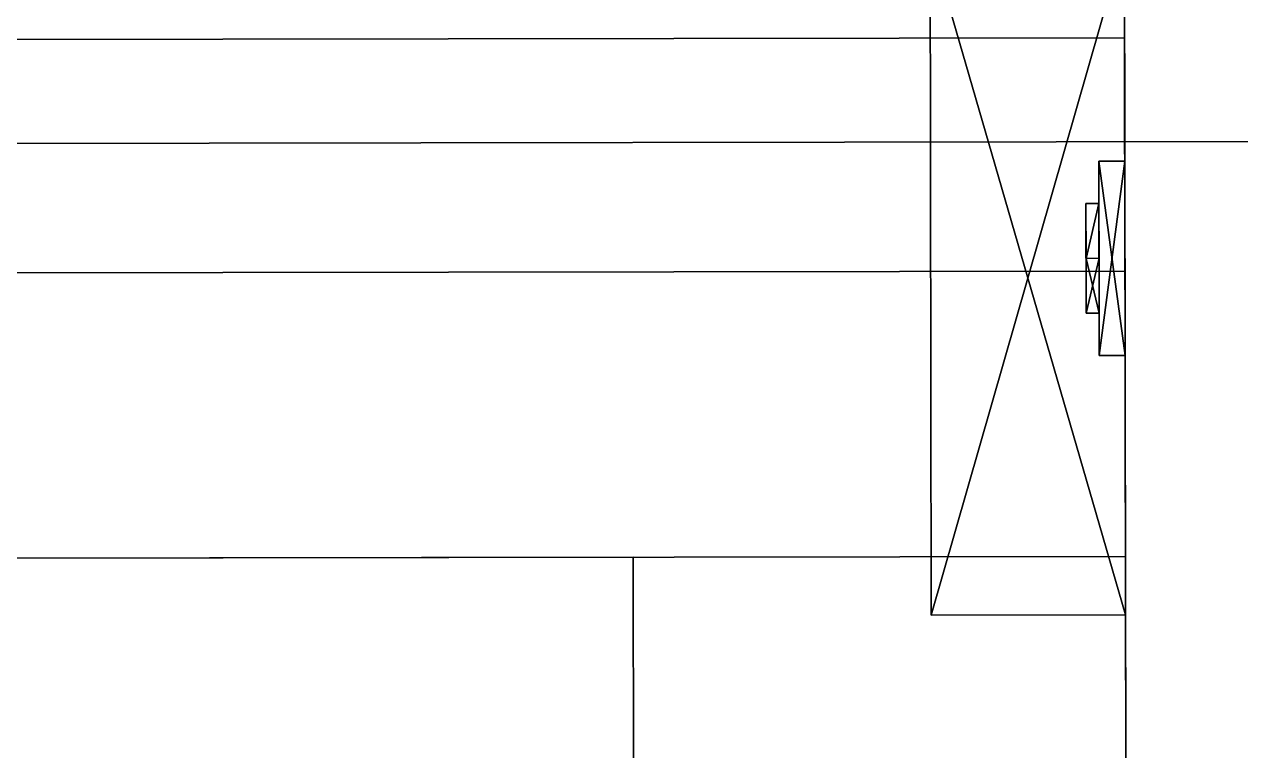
# Model space of a CAD drawing. Extents: x 0 to 3022, y -4615 to 0.
# Drawn here: x 1696.1 to 1790, y -3509.6 to -3453.5 of the extents above; entities that cross this region are included whole.
import ezdxf

# ---------------------------------------------------------------- set-up
doc = ezdxf.new("R2010")
doc.units = 0
for name, color, linetype in [('LAYER0', 7, 'CONTINUOUS'), ('LAYER1', 7, 'CONTINUOUS'), ('LAYER148', 7, 'CONTINUOUS'), ('LAYER151', 7, 'CONTINUOUS'), ('LAYER152', 7, 'CONTINUOUS'), ('LAYER153', 7, 'CONTINUOUS'), ('LAYER154', 7, 'CONTINUOUS'), ('LAYER163', 7, 'CONTINUOUS'), ('LAYER188', 7, 'CONTINUOUS'), ('LAYER256', 253, 'CONTINUOUS'), ('LAYER262', 253, 'CONTINUOUS'), ('LAYER268', 253, 'CONTINUOUS'), ('LAYER274', 253, 'CONTINUOUS'), ('LAYER280', 253, 'CONTINUOUS'), ('LAYER349', 7, 'CONTINUOUS'), ('LAYER350', 7, 'CONTINUOUS'), ('LAYER93', 253, 'CONTINUOUS')]:
    doc.layers.add(name, color=color, linetype=linetype)

msp = doc.modelspace()

# ---------------------------------------------------------------- linework, layer by layer
at = {"layer": 'LAYER0', "invisible_edges": 1}
for points in [[(2992, 0), (0, -4167.22), (0, 0), (2992, 0)], [(2992, -4162.78, 5), (0, 0, 5), (0, -4167.22, 5), (2992, -4162.78, 5)], [(0, 0, 5), (2992, -4162.78, 5), (2992, 0, 5), (0, 0, 5)], [(0, -4167.22), (2992, 0), (2992, -4162.78), (0, -4167.22)]]:
    msp.add_3dface(points, dxfattribs=at)
at = {"layer": 'LAYER148', "invisible_edges": 1}
for points in [[(1047.998, -3435.665, 2554), (1781.859, -4014.575, 2554), (1780.997, -3434.576, 2554), (1047.998, -3435.665, 2554)], [(1780.997, -3434.576, 2536), (1048.86, -4015.664, 2536), (1047.998, -3435.665, 2536), (1780.997, -3434.576, 2536)], [(1048.86, -4015.664, 2536), (1780.997, -3434.576, 2536), (1781.859, -4014.575, 2536), (1048.86, -4015.664, 2536)], [(1781.859, -4014.575, 2554), (1780.997, -3434.576, 2536), (1780.997, -3434.576, 2554), (1781.859, -4014.575, 2554)], [(1780.997, -3434.576, 2536), (1781.859, -4014.575, 2554), (1781.859, -4014.575, 2536), (1780.997, -3434.576, 2536)], [(1781.859, -4014.575, 2554), (1047.998, -3435.665, 2554), (1048.86, -4015.664, 2554), (1781.859, -4014.575, 2554)]]:
    msp.add_3dface(points, dxfattribs=at)
at = {"layer": 'LAYER151', "invisible_edges": 1}
for points in [[(1048.088, -3495.665, 466.9984), (1781.823, -3989.975, 466.9984), (1781.087, -3494.575, 466.9984), (1048.088, -3495.665, 466.9984)], [(1781.087, -3494.575, 448.9984), (1048.088, -3495.665, 466.9984), (1781.087, -3494.575, 466.9984), (1781.087, -3494.575, 448.9984)], [(1048.088, -3495.665, 466.9984), (1781.087, -3494.575, 448.9984), (1048.088, -3495.665, 448.9984), (1048.088, -3495.665, 466.9984)], [(1781.087, -3494.575, 448.9984), (1048.824, -3991.064, 448.9984), (1048.088, -3495.665, 448.9984), (1781.087, -3494.575, 448.9984)], [(1048.824, -3991.064, 448.9984), (1781.087, -3494.575, 448.9984), (1781.823, -3989.975, 448.9984), (1048.824, -3991.064, 448.9984)], [(1781.823, -3989.975, 466.9984), (1781.087, -3494.575, 448.9984), (1781.087, -3494.575, 466.9984), (1781.823, -3989.975, 466.9984)], [(1781.087, -3494.575, 448.9984), (1781.823, -3989.975, 466.9984), (1781.823, -3989.975, 448.9984), (1781.087, -3494.575, 448.9984)], [(1781.823, -3989.975, 466.9984), (1048.088, -3495.665, 466.9984), (1048.824, -3991.064, 466.9984), (1781.823, -3989.975, 466.9984)]]:
    msp.add_3dface(points, dxfattribs=at)
at = {"layer": 'LAYER152', "invisible_edges": 1}
for points in [[(1799.859, -4014.548, 5), (1780.997, -3434.576, 5), (1798.997, -3434.549, 5), (1799.859, -4014.548, 5)], [(1781.859, -4014.575, 2555), (1798.997, -3434.549, 2555), (1780.997, -3434.576, 2555), (1781.859, -4014.575, 2555)], [(1781.859, -4014.575, 2555), (1780.997, -3434.576, 5), (1781.859, -4014.575, 5), (1781.859, -4014.575, 2555)], [(1780.997, -3434.576, 5), (1781.859, -4014.575, 2555), (1780.997, -3434.576, 2555), (1780.997, -3434.576, 5)], [(1780.997, -3434.576, 5), (1799.859, -4014.548, 5), (1781.859, -4014.575, 5), (1780.997, -3434.576, 5)], [(1798.997, -3434.549, 2555), (1781.859, -4014.575, 2555), (1799.859, -4014.548, 2555), (1798.997, -3434.549, 2555)]]:
    msp.add_3dface(points, dxfattribs=at)
at = {"layer": 'LAYER153', "invisible_edges": 1}
for points in [[(1780.997, -3434.576, 85), (1048.86, -4015.664, 85), (1047.998, -3435.665, 85), (1780.997, -3434.576, 85)], [(1047.998, -3435.665, 103), (1781.859, -4014.575, 103), (1780.997, -3434.576, 103), (1047.998, -3435.665, 103)], [(1048.86, -4015.664, 85), (1780.997, -3434.576, 85), (1781.859, -4014.575, 85), (1048.86, -4015.664, 85)], [(1781.859, -4014.575, 103), (1780.997, -3434.576, 85), (1780.997, -3434.576, 103), (1781.859, -4014.575, 103)], [(1780.997, -3434.576, 85), (1781.859, -4014.575, 103), (1781.859, -4014.575, 85), (1780.997, -3434.576, 85)], [(1781.859, -4014.575, 103), (1047.998, -3435.665, 103), (1048.86, -4015.664, 103), (1781.859, -4014.575, 103)]]:
    msp.add_3dface(points, dxfattribs=at)
at = {"layer": 'LAYER154', "invisible_edges": 1}
for points in [[(1781.054, -3472.575, 5), (1048.028, -3455.664, 5), (1781.027, -3454.575, 5), (1781.054, -3472.575, 5)], [(1048.055, -3473.664, 85), (1781.027, -3454.575, 85), (1048.028, -3455.664, 85), (1048.055, -3473.664, 85)], [(1048.028, -3455.664, 5), (1781.027, -3454.575, 85), (1781.027, -3454.575, 5), (1048.028, -3455.664, 5)], [(1781.027, -3454.575, 85), (1048.028, -3455.664, 5), (1048.028, -3455.664, 85), (1781.027, -3454.575, 85)], [(1781.027, -3454.575, 85), (1048.055, -3473.664, 85), (1781.054, -3472.575, 85), (1781.027, -3454.575, 85)], [(1781.027, -3454.575, 85), (1781.054, -3472.575, 5), (1781.027, -3454.575, 5), (1781.027, -3454.575, 85)], [(1781.054, -3472.575, 5), (1781.027, -3454.575, 85), (1781.054, -3472.575, 85), (1781.054, -3472.575, 5)], [(1048.028, -3455.664, 5), (1781.054, -3472.575, 5), (1048.055, -3473.664, 5), (1048.028, -3455.664, 5)], [(1048.055, -3473.664, 85), (1781.054, -3472.575, 5), (1781.054, -3472.575, 85), (1048.055, -3473.664, 85)], [(1781.054, -3472.575, 5), (1048.055, -3473.664, 85), (1048.055, -3473.664, 5), (1781.054, -3472.575, 5)]]:
    msp.add_3dface(points, dxfattribs=at)
at = {"layer": 'LAYER163', "invisible_edges": 1}
for points in [[(1743.086, -3494.631, 106), (1086.114, -3513.607, 105.9998), (1086.087, -3495.607, 105.9998), (1743.086, -3494.631, 106)], [(1086.087, -3495.607, 249.4998), (1743.113, -3512.631, 249.5), (1743.086, -3494.631, 249.5), (1086.087, -3495.607, 249.4998)], [(1086.087, -3495.607, 249.4998), (1743.086, -3494.631, 106), (1086.087, -3495.607, 105.9998), (1086.087, -3495.607, 249.4998)], [(1743.086, -3494.631, 106), (1086.087, -3495.607, 249.4998), (1743.086, -3494.631, 249.5), (1743.086, -3494.631, 106)], [(1086.114, -3513.607, 105.9998), (1743.086, -3494.631, 106), (1743.113, -3512.631, 106), (1086.114, -3513.607, 105.9998)], [(1743.086, -3494.631, 106), (1743.113, -3512.631, 249.5), (1743.113, -3512.631, 106), (1743.086, -3494.631, 106)], [(1743.113, -3512.631, 249.5), (1743.086, -3494.631, 106), (1743.086, -3494.631, 249.5), (1743.113, -3512.631, 249.5)], [(1743.113, -3512.631, 249.5), (1086.087, -3495.607, 249.4998), (1086.114, -3513.607, 249.4998), (1743.113, -3512.631, 249.5)]]:
    msp.add_3dface(points, dxfattribs=at)
at = {"layer": 'LAYER188', "invisible_edges": 1}
for points in [[(1743.086, -3494.631, 277.4994), (1086.114, -3513.607, 277.4992), (1086.087, -3495.607, 277.4992), (1743.086, -3494.631, 277.4994)], [(1086.087, -3495.607, 420.9992), (1743.113, -3512.631, 420.9994), (1743.086, -3494.631, 420.9994), (1086.087, -3495.607, 420.9992)], [(1086.087, -3495.607, 420.9992), (1743.086, -3494.631, 277.4994), (1086.087, -3495.607, 277.4992), (1086.087, -3495.607, 420.9992)], [(1743.086, -3494.631, 277.4994), (1086.087, -3495.607, 420.9992), (1743.086, -3494.631, 420.9994), (1743.086, -3494.631, 277.4994)], [(1086.114, -3513.607, 277.4992), (1743.086, -3494.631, 277.4994), (1743.113, -3512.631, 277.4994), (1086.114, -3513.607, 277.4992)], [(1743.086, -3494.631, 277.4994), (1743.113, -3512.631, 420.9994), (1743.113, -3512.631, 277.4994), (1743.086, -3494.631, 277.4994)], [(1743.113, -3512.631, 420.9994), (1743.086, -3494.631, 277.4994), (1743.086, -3494.631, 420.9994), (1743.113, -3512.631, 420.9994)], [(1743.113, -3512.631, 420.9994), (1086.087, -3495.607, 420.9992), (1086.114, -3513.607, 420.9992), (1743.113, -3512.631, 420.9994)]]:
    msp.add_3dface(points, dxfattribs=at)
at = {"layer": 'LAYER256'}
for points in [[(1781.093, -3499.075, 181.2176), (1766.016, -3447.097, 181.2176), (1781.016, -3447.075, 181.2176), (1781.093, -3499.075, 181.2176)], [(1766.016, -3447.097, 194.7828), (1766.093, -3499.097, 194.7828), (1781.016, -3447.075, 194.7828), (1766.016, -3447.097, 194.7828)], [(1781.016, -3447.075, 194.7828), (1766.093, -3499.097, 194.7828), (1781.093, -3499.075, 194.7828), (1781.016, -3447.075, 194.7828)], [(1766.093, -3499.097, 181.2176), (1766.016, -3447.097, 181.2176), (1781.093, -3499.075, 181.2176), (1766.093, -3499.097, 181.2176)], [(1766.093, -3499.097, 181.2176), (1766.016, -3447.097, 194.7828), (1766.016, -3447.097, 181.2176), (1766.093, -3499.097, 181.2176)], [(1766.093, -3499.097, 194.7828), (1766.016, -3447.097, 194.7828), (1766.093, -3499.097, 181.2176), (1766.093, -3499.097, 194.7828)], [(1781.063, -3479.075, 214.0002), (1781.041, -3464.075, 214.0002), (1779.041, -3464.078, 214.0002), (1781.063, -3479.075, 214.0002)], [(1779.041, -3464.078, 162.0002), (1781.041, -3464.075, 162.0002), (1779.063, -3479.078, 162.0002), (1779.041, -3464.078, 162.0002)], [(1779.041, -3464.078, 214.0002), (1781.041, -3464.075, 214.0002), (1781.041, -3464.075, 162.0002), (1779.041, -3464.078, 214.0002)], [(1779.041, -3464.078, 162.0002), (1779.041, -3464.078, 214.0002), (1781.041, -3464.075, 162.0002), (1779.041, -3464.078, 162.0002)], [(1779.063, -3479.078, 214.0002), (1781.063, -3479.075, 214.0002), (1779.041, -3464.078, 214.0002), (1779.063, -3479.078, 214.0002)], [(1779.063, -3479.078, 214.0002), (1779.041, -3464.078, 214.0002), (1779.041, -3464.078, 162.0002), (1779.063, -3479.078, 214.0002)], [(1779.063, -3479.078, 162.0002), (1779.063, -3479.078, 214.0002), (1779.041, -3464.078, 162.0002), (1779.063, -3479.078, 162.0002)], [(1781.041, -3464.075, 162.0002), (1781.063, -3479.075, 162.0002), (1779.063, -3479.078, 162.0002), (1781.041, -3464.075, 162.0002)], [(1779.046, -3467.338, 206.0872), (1778.052, -3471.58, 201.2941), (1778.046, -3467.339, 206.0872), (1779.046, -3467.338, 206.0872)], [(1778.046, -3467.339, 206.0872), (1778.052, -3471.58, 210.8802), (1779.046, -3467.338, 206.0872), (1778.046, -3467.339, 206.0872)], [(1779.046, -3467.338, 169.9132), (1778.052, -3471.58, 165.1202), (1778.046, -3467.339, 169.9132), (1779.046, -3467.338, 169.9132)], [(1778.046, -3467.339, 169.9132), (1778.052, -3471.58, 174.7063), (1779.046, -3467.338, 169.9132), (1778.046, -3467.339, 169.9132)], [(1778.046, -3467.339, 206.0872), (1778.058, -3475.819, 206.0872), (1778.052, -3471.58, 210.8802), (1778.046, -3467.339, 206.0872)], [(1778.052, -3471.58, 201.2941), (1778.058, -3475.819, 206.0872), (1778.046, -3467.339, 206.0872), (1778.052, -3471.58, 201.2941)], [(1778.046, -3467.339, 169.9132), (1778.058, -3475.819, 169.9132), (1778.052, -3471.58, 174.7063), (1778.046, -3467.339, 169.9132)], [(1778.052, -3471.58, 165.1202), (1778.058, -3475.819, 169.9132), (1778.046, -3467.339, 169.9132), (1778.052, -3471.58, 165.1202)], [(1779.052, -3471.578, 201.2941), (1778.052, -3471.58, 201.2941), (1779.046, -3467.338, 206.0872), (1779.052, -3471.578, 201.2941)], [(1779.046, -3467.338, 206.0872), (1778.052, -3471.58, 210.8802), (1779.052, -3471.578, 210.8802), (1779.046, -3467.338, 206.0872)], [(1779.052, -3471.578, 165.1202), (1778.052, -3471.58, 165.1202), (1779.046, -3467.338, 169.9132), (1779.052, -3471.578, 165.1202)], [(1779.046, -3467.338, 169.9132), (1778.052, -3471.58, 174.7063), (1779.052, -3471.578, 174.7063), (1779.046, -3467.338, 169.9132)], [(1779.046, -3467.338, 206.0872), (1779.052, -3471.578, 201.2941), (1779.052, -3471.578, 210.8802), (1779.046, -3467.338, 206.0872)], [(1779.046, -3467.338, 169.9132), (1779.052, -3471.578, 165.1202), (1779.052, -3471.578, 174.7063), (1779.046, -3467.338, 169.9132)], [(1779.052, -3471.578, 201.2941), (1778.058, -3475.819, 206.0872), (1778.052, -3471.58, 201.2941), (1779.052, -3471.578, 201.2941)], [(1779.052, -3471.578, 210.8802), (1778.052, -3471.58, 210.8802), (1779.058, -3475.818, 206.0872), (1779.052, -3471.578, 210.8802)], [(1779.052, -3471.578, 165.1202), (1778.058, -3475.819, 169.9132), (1778.052, -3471.58, 165.1202), (1779.052, -3471.578, 165.1202)], [(1779.052, -3471.578, 174.7063), (1778.052, -3471.58, 174.7063), (1779.058, -3475.818, 169.9132), (1779.052, -3471.578, 174.7063)], [(1779.058, -3475.818, 206.0872), (1778.052, -3471.58, 210.8802), (1778.058, -3475.819, 206.0872), (1779.058, -3475.818, 206.0872)], [(1779.058, -3475.818, 169.9132), (1778.052, -3471.58, 174.7063), (1778.058, -3475.819, 169.9132), (1779.058, -3475.818, 169.9132)], [(1779.058, -3475.818, 206.0872), (1778.058, -3475.819, 206.0872), (1779.052, -3471.578, 201.2941), (1779.058, -3475.818, 206.0872)], [(1779.058, -3475.818, 169.9132), (1778.058, -3475.819, 169.9132), (1779.052, -3471.578, 165.1202), (1779.058, -3475.818, 169.9132)], [(1779.052, -3471.578, 201.2941), (1779.058, -3475.818, 206.0872), (1779.052, -3471.578, 210.8802), (1779.052, -3471.578, 201.2941)], [(1779.052, -3471.578, 165.1202), (1779.058, -3475.818, 169.9132), (1779.052, -3471.578, 174.7063), (1779.052, -3471.578, 165.1202)], [(1781.063, -3479.075, 162.0002), (1781.063, -3479.075, 214.0002), (1779.063, -3479.078, 214.0002), (1781.063, -3479.075, 162.0002)], [(1779.063, -3479.078, 162.0002), (1781.063, -3479.075, 162.0002), (1779.063, -3479.078, 214.0002), (1779.063, -3479.078, 162.0002)], [(1781.093, -3499.075, 194.7828), (1766.093, -3499.097, 181.2176), (1781.093, -3499.075, 181.2176), (1781.093, -3499.075, 194.7828)], [(1766.093, -3499.097, 194.7828), (1766.093, -3499.097, 181.2176), (1781.093, -3499.075, 194.7828), (1766.093, -3499.097, 194.7828)]]:
    msp.add_3dface(points, dxfattribs=at)
at = {"layer": 'LAYER262'}
for points in [[(1781.093, -3499.075, 747.2172), (1766.016, -3447.097, 747.2172), (1781.016, -3447.075, 747.2172), (1781.093, -3499.075, 747.2172)], [(1766.016, -3447.097, 760.7824), (1766.093, -3499.097, 760.7824), (1781.016, -3447.075, 760.7824), (1766.016, -3447.097, 760.7824)], [(1781.016, -3447.075, 760.7824), (1766.093, -3499.097, 760.7824), (1781.093, -3499.075, 760.7824), (1781.016, -3447.075, 760.7824)], [(1766.093, -3499.097, 747.2172), (1766.016, -3447.097, 747.2172), (1781.093, -3499.075, 747.2172), (1766.093, -3499.097, 747.2172)], [(1766.093, -3499.097, 747.2172), (1766.016, -3447.097, 760.7824), (1766.016, -3447.097, 747.2172), (1766.093, -3499.097, 747.2172)], [(1766.093, -3499.097, 760.7824), (1766.016, -3447.097, 760.7824), (1766.093, -3499.097, 747.2172), (1766.093, -3499.097, 760.7824)], [(1781.063, -3479.075, 779.9998), (1781.041, -3464.075, 779.9998), (1779.041, -3464.078, 779.9998), (1781.063, -3479.075, 779.9998)], [(1779.041, -3464.078, 727.9998), (1781.041, -3464.075, 727.9998), (1779.063, -3479.078, 727.9998), (1779.041, -3464.078, 727.9998)], [(1779.041, -3464.078, 779.9998), (1781.041, -3464.075, 779.9998), (1781.041, -3464.075, 727.9998), (1779.041, -3464.078, 779.9998)], [(1779.041, -3464.078, 727.9998), (1779.041, -3464.078, 779.9998), (1781.041, -3464.075, 727.9998), (1779.041, -3464.078, 727.9998)], [(1779.063, -3479.078, 779.9998), (1781.063, -3479.075, 779.9998), (1779.041, -3464.078, 779.9998), (1779.063, -3479.078, 779.9998)], [(1779.063, -3479.078, 779.9998), (1779.041, -3464.078, 779.9998), (1779.041, -3464.078, 727.9998), (1779.063, -3479.078, 779.9998)], [(1779.063, -3479.078, 727.9998), (1779.063, -3479.078, 779.9998), (1779.041, -3464.078, 727.9998), (1779.063, -3479.078, 727.9998)], [(1781.041, -3464.075, 727.9998), (1781.063, -3479.075, 727.9998), (1779.063, -3479.078, 727.9998), (1781.041, -3464.075, 727.9998)], [(1779.046, -3467.338, 772.0868), (1778.052, -3471.58, 767.2937), (1778.046, -3467.339, 772.0868), (1779.046, -3467.338, 772.0868)], [(1778.046, -3467.339, 772.0868), (1778.052, -3471.58, 776.8798), (1779.046, -3467.338, 772.0868), (1778.046, -3467.339, 772.0868)], [(1779.046, -3467.338, 735.9128), (1778.052, -3471.58, 731.1198), (1778.046, -3467.339, 735.9128), (1779.046, -3467.338, 735.9128)], [(1778.046, -3467.339, 735.9128), (1778.052, -3471.58, 740.7059), (1779.046, -3467.338, 735.9128), (1778.046, -3467.339, 735.9128)], [(1778.046, -3467.339, 772.0868), (1778.058, -3475.819, 772.0868), (1778.052, -3471.58, 776.8798), (1778.046, -3467.339, 772.0868)], [(1778.052, -3471.58, 767.2937), (1778.058, -3475.819, 772.0868), (1778.046, -3467.339, 772.0868), (1778.052, -3471.58, 767.2937)], [(1778.046, -3467.339, 735.9128), (1778.058, -3475.819, 735.9128), (1778.052, -3471.58, 740.7059), (1778.046, -3467.339, 735.9128)], [(1778.052, -3471.58, 731.1198), (1778.058, -3475.819, 735.9128), (1778.046, -3467.339, 735.9128), (1778.052, -3471.58, 731.1198)], [(1779.052, -3471.578, 767.2937), (1778.052, -3471.58, 767.2937), (1779.046, -3467.338, 772.0868), (1779.052, -3471.578, 767.2937)], [(1779.046, -3467.338, 772.0868), (1778.052, -3471.58, 776.8798), (1779.052, -3471.578, 776.8798), (1779.046, -3467.338, 772.0868)], [(1779.052, -3471.578, 731.1198), (1778.052, -3471.58, 731.1198), (1779.046, -3467.338, 735.9128), (1779.052, -3471.578, 731.1198)], [(1779.046, -3467.338, 735.9128), (1778.052, -3471.58, 740.7059), (1779.052, -3471.578, 740.7059), (1779.046, -3467.338, 735.9128)], [(1779.046, -3467.338, 772.0868), (1779.052, -3471.578, 767.2937), (1779.052, -3471.578, 776.8798), (1779.046, -3467.338, 772.0868)], [(1779.046, -3467.338, 735.9128), (1779.052, -3471.578, 731.1198), (1779.052, -3471.578, 740.7059), (1779.046, -3467.338, 735.9128)], [(1779.052, -3471.578, 767.2937), (1778.058, -3475.819, 772.0868), (1778.052, -3471.58, 767.2937), (1779.052, -3471.578, 767.2937)], [(1779.052, -3471.578, 776.8798), (1778.052, -3471.58, 776.8798), (1779.058, -3475.818, 772.0868), (1779.052, -3471.578, 776.8798)], [(1779.052, -3471.578, 731.1198), (1778.058, -3475.819, 735.9128), (1778.052, -3471.58, 731.1198), (1779.052, -3471.578, 731.1198)], [(1779.052, -3471.578, 740.7059), (1778.052, -3471.58, 740.7059), (1779.058, -3475.818, 735.9128), (1779.052, -3471.578, 740.7059)], [(1779.058, -3475.818, 772.0868), (1778.052, -3471.58, 776.8798), (1778.058, -3475.819, 772.0868), (1779.058, -3475.818, 772.0868)], [(1779.058, -3475.818, 735.9128), (1778.052, -3471.58, 740.7059), (1778.058, -3475.819, 735.9128), (1779.058, -3475.818, 735.9128)], [(1779.058, -3475.818, 772.0868), (1778.058, -3475.819, 772.0868), (1779.052, -3471.578, 767.2937), (1779.058, -3475.818, 772.0868)], [(1779.058, -3475.818, 735.9128), (1778.058, -3475.819, 735.9128), (1779.052, -3471.578, 731.1198), (1779.058, -3475.818, 735.9128)], [(1779.052, -3471.578, 767.2937), (1779.058, -3475.818, 772.0868), (1779.052, -3471.578, 776.8798), (1779.052, -3471.578, 767.2937)], [(1779.052, -3471.578, 731.1198), (1779.058, -3475.818, 735.9128), (1779.052, -3471.578, 740.7059), (1779.052, -3471.578, 731.1198)], [(1781.063, -3479.075, 727.9998), (1781.063, -3479.075, 779.9998), (1779.063, -3479.078, 779.9998), (1781.063, -3479.075, 727.9998)], [(1779.063, -3479.078, 727.9998), (1781.063, -3479.075, 727.9998), (1779.063, -3479.078, 779.9998), (1779.063, -3479.078, 727.9998)], [(1781.093, -3499.075, 760.7824), (1766.093, -3499.097, 747.2172), (1781.093, -3499.075, 747.2172), (1781.093, -3499.075, 760.7824)], [(1766.093, -3499.097, 760.7824), (1766.093, -3499.097, 747.2172), (1781.093, -3499.075, 760.7824), (1766.093, -3499.097, 760.7824)]]:
    msp.add_3dface(points, dxfattribs=at)
at = {"layer": 'LAYER268'}
for points in [[(1781.093, -3499.075, 1313.216), (1766.016, -3447.097, 1313.216), (1781.016, -3447.075, 1313.216), (1781.093, -3499.075, 1313.216)], [(1766.016, -3447.097, 1326.782), (1766.093, -3499.097, 1326.782), (1781.016, -3447.075, 1326.782), (1766.016, -3447.097, 1326.782)], [(1781.016, -3447.075, 1326.782), (1766.093, -3499.097, 1326.782), (1781.093, -3499.075, 1326.782), (1781.016, -3447.075, 1326.782)], [(1766.093, -3499.097, 1313.216), (1766.016, -3447.097, 1313.216), (1781.093, -3499.075, 1313.216), (1766.093, -3499.097, 1313.216)], [(1766.093, -3499.097, 1313.216), (1766.016, -3447.097, 1326.782), (1766.016, -3447.097, 1313.216), (1766.093, -3499.097, 1313.216)], [(1766.093, -3499.097, 1326.782), (1766.016, -3447.097, 1326.782), (1766.093, -3499.097, 1313.216), (1766.093, -3499.097, 1326.782)], [(1781.063, -3479.075, 1345.999), (1781.041, -3464.075, 1345.999), (1779.041, -3464.078, 1345.999), (1781.063, -3479.075, 1345.999)], [(1779.041, -3464.078, 1293.999), (1781.041, -3464.075, 1293.999), (1779.063, -3479.078, 1293.999), (1779.041, -3464.078, 1293.999)], [(1779.041, -3464.078, 1345.999), (1781.041, -3464.075, 1345.999), (1781.041, -3464.075, 1293.999), (1779.041, -3464.078, 1345.999)], [(1779.041, -3464.078, 1293.999), (1779.041, -3464.078, 1345.999), (1781.041, -3464.075, 1293.999), (1779.041, -3464.078, 1293.999)], [(1779.063, -3479.078, 1345.999), (1781.063, -3479.075, 1345.999), (1779.041, -3464.078, 1345.999), (1779.063, -3479.078, 1345.999)], [(1779.063, -3479.078, 1345.999), (1779.041, -3464.078, 1345.999), (1779.041, -3464.078, 1293.999), (1779.063, -3479.078, 1345.999)], [(1779.063, -3479.078, 1293.999), (1779.063, -3479.078, 1345.999), (1779.041, -3464.078, 1293.999), (1779.063, -3479.078, 1293.999)], [(1781.041, -3464.075, 1293.999), (1781.063, -3479.075, 1293.999), (1779.063, -3479.078, 1293.999), (1781.041, -3464.075, 1293.999)], [(1779.046, -3467.338, 1338.086), (1778.052, -3471.58, 1333.293), (1778.046, -3467.339, 1338.086), (1779.046, -3467.338, 1338.086)], [(1778.046, -3467.339, 1338.086), (1778.052, -3471.58, 1342.879), (1779.046, -3467.338, 1338.086), (1778.046, -3467.339, 1338.086)], [(1779.046, -3467.338, 1301.912), (1778.052, -3471.58, 1297.119), (1778.046, -3467.339, 1301.912), (1779.046, -3467.338, 1301.912)], [(1778.046, -3467.339, 1301.912), (1778.052, -3471.58, 1306.705), (1779.046, -3467.338, 1301.912), (1778.046, -3467.339, 1301.912)], [(1778.046, -3467.339, 1338.086), (1778.058, -3475.819, 1338.086), (1778.052, -3471.58, 1342.879), (1778.046, -3467.339, 1338.086)], [(1778.052, -3471.58, 1333.293), (1778.058, -3475.819, 1338.086), (1778.046, -3467.339, 1338.086), (1778.052, -3471.58, 1333.293)], [(1778.046, -3467.339, 1301.912), (1778.058, -3475.819, 1301.912), (1778.052, -3471.58, 1306.705), (1778.046, -3467.339, 1301.912)], [(1778.052, -3471.58, 1297.119), (1778.058, -3475.819, 1301.912), (1778.046, -3467.339, 1301.912), (1778.052, -3471.58, 1297.119)], [(1779.052, -3471.578, 1333.293), (1778.052, -3471.58, 1333.293), (1779.046, -3467.338, 1338.086), (1779.052, -3471.578, 1333.293)], [(1779.046, -3467.338, 1338.086), (1778.052, -3471.58, 1342.879), (1779.052, -3471.578, 1342.879), (1779.046, -3467.338, 1338.086)], [(1779.052, -3471.578, 1297.119), (1778.052, -3471.58, 1297.119), (1779.046, -3467.338, 1301.912), (1779.052, -3471.578, 1297.119)], [(1779.046, -3467.338, 1301.912), (1778.052, -3471.58, 1306.705), (1779.052, -3471.578, 1306.705), (1779.046, -3467.338, 1301.912)], [(1779.046, -3467.338, 1338.086), (1779.052, -3471.578, 1333.293), (1779.052, -3471.578, 1342.879), (1779.046, -3467.338, 1338.086)], [(1779.046, -3467.338, 1301.912), (1779.052, -3471.578, 1297.119), (1779.052, -3471.578, 1306.705), (1779.046, -3467.338, 1301.912)], [(1779.052, -3471.578, 1333.293), (1778.058, -3475.819, 1338.086), (1778.052, -3471.58, 1333.293), (1779.052, -3471.578, 1333.293)], [(1779.052, -3471.578, 1342.879), (1778.052, -3471.58, 1342.879), (1779.058, -3475.818, 1338.086), (1779.052, -3471.578, 1342.879)], [(1779.052, -3471.578, 1297.119), (1778.058, -3475.819, 1301.912), (1778.052, -3471.58, 1297.119), (1779.052, -3471.578, 1297.119)], [(1779.052, -3471.578, 1306.705), (1778.052, -3471.58, 1306.705), (1779.058, -3475.818, 1301.912), (1779.052, -3471.578, 1306.705)], [(1779.058, -3475.818, 1338.086), (1778.052, -3471.58, 1342.879), (1778.058, -3475.819, 1338.086), (1779.058, -3475.818, 1338.086)], [(1779.058, -3475.818, 1301.912), (1778.052, -3471.58, 1306.705), (1778.058, -3475.819, 1301.912), (1779.058, -3475.818, 1301.912)], [(1779.058, -3475.818, 1338.086), (1778.058, -3475.819, 1338.086), (1779.052, -3471.578, 1333.293), (1779.058, -3475.818, 1338.086)], [(1779.058, -3475.818, 1301.912), (1778.058, -3475.819, 1301.912), (1779.052, -3471.578, 1297.119), (1779.058, -3475.818, 1301.912)], [(1779.052, -3471.578, 1333.293), (1779.058, -3475.818, 1338.086), (1779.052, -3471.578, 1342.879), (1779.052, -3471.578, 1333.293)], [(1779.052, -3471.578, 1297.119), (1779.058, -3475.818, 1301.912), (1779.052, -3471.578, 1306.705), (1779.052, -3471.578, 1297.119)], [(1781.063, -3479.075, 1293.999), (1781.063, -3479.075, 1345.999), (1779.063, -3479.078, 1345.999), (1781.063, -3479.075, 1293.999)], [(1779.063, -3479.078, 1293.999), (1781.063, -3479.075, 1293.999), (1779.063, -3479.078, 1345.999), (1779.063, -3479.078, 1293.999)], [(1781.093, -3499.075, 1326.782), (1766.093, -3499.097, 1313.216), (1781.093, -3499.075, 1313.216), (1781.093, -3499.075, 1326.782)], [(1766.093, -3499.097, 1326.782), (1766.093, -3499.097, 1313.216), (1781.093, -3499.075, 1326.782), (1766.093, -3499.097, 1326.782)]]:
    msp.add_3dface(points, dxfattribs=at)
at = {"layer": 'LAYER274'}
for points in [[(1781.093, -3499.075, 1879.216), (1766.016, -3447.097, 1879.216), (1781.016, -3447.075, 1879.216), (1781.093, -3499.075, 1879.216)], [(1766.016, -3447.097, 1892.782), (1766.093, -3499.097, 1892.782), (1781.016, -3447.075, 1892.782), (1766.016, -3447.097, 1892.782)], [(1781.016, -3447.075, 1892.782), (1766.093, -3499.097, 1892.782), (1781.093, -3499.075, 1892.782), (1781.016, -3447.075, 1892.782)], [(1766.093, -3499.097, 1879.216), (1766.016, -3447.097, 1879.216), (1781.093, -3499.075, 1879.216), (1766.093, -3499.097, 1879.216)], [(1766.093, -3499.097, 1879.216), (1766.016, -3447.097, 1892.782), (1766.016, -3447.097, 1879.216), (1766.093, -3499.097, 1879.216)], [(1766.093, -3499.097, 1892.782), (1766.016, -3447.097, 1892.782), (1766.093, -3499.097, 1879.216), (1766.093, -3499.097, 1892.782)], [(1781.063, -3479.075, 1911.999), (1781.041, -3464.075, 1911.999), (1779.041, -3464.078, 1911.999), (1781.063, -3479.075, 1911.999)], [(1779.041, -3464.078, 1859.999), (1781.041, -3464.075, 1859.999), (1779.063, -3479.078, 1859.999), (1779.041, -3464.078, 1859.999)], [(1779.041, -3464.078, 1911.999), (1781.041, -3464.075, 1911.999), (1781.041, -3464.075, 1859.999), (1779.041, -3464.078, 1911.999)], [(1779.041, -3464.078, 1859.999), (1779.041, -3464.078, 1911.999), (1781.041, -3464.075, 1859.999), (1779.041, -3464.078, 1859.999)], [(1779.063, -3479.078, 1911.999), (1781.063, -3479.075, 1911.999), (1779.041, -3464.078, 1911.999), (1779.063, -3479.078, 1911.999)], [(1779.063, -3479.078, 1911.999), (1779.041, -3464.078, 1911.999), (1779.041, -3464.078, 1859.999), (1779.063, -3479.078, 1911.999)], [(1779.063, -3479.078, 1859.999), (1779.063, -3479.078, 1911.999), (1779.041, -3464.078, 1859.999), (1779.063, -3479.078, 1859.999)], [(1781.041, -3464.075, 1859.999), (1781.063, -3479.075, 1859.999), (1779.063, -3479.078, 1859.999), (1781.041, -3464.075, 1859.999)], [(1779.046, -3467.338, 1904.086), (1778.052, -3471.58, 1899.293), (1778.046, -3467.339, 1904.086), (1779.046, -3467.338, 1904.086)], [(1778.046, -3467.339, 1904.086), (1778.052, -3471.58, 1908.879), (1779.046, -3467.338, 1904.086), (1778.046, -3467.339, 1904.086)], [(1779.046, -3467.338, 1867.912), (1778.052, -3471.58, 1863.119), (1778.046, -3467.339, 1867.912), (1779.046, -3467.338, 1867.912)], [(1778.046, -3467.339, 1867.912), (1778.052, -3471.58, 1872.705), (1779.046, -3467.338, 1867.912), (1778.046, -3467.339, 1867.912)], [(1778.046, -3467.339, 1904.086), (1778.058, -3475.819, 1904.086), (1778.052, -3471.58, 1908.879), (1778.046, -3467.339, 1904.086)], [(1778.052, -3471.58, 1899.293), (1778.058, -3475.819, 1904.086), (1778.046, -3467.339, 1904.086), (1778.052, -3471.58, 1899.293)], [(1778.046, -3467.339, 1867.912), (1778.058, -3475.819, 1867.912), (1778.052, -3471.58, 1872.705), (1778.046, -3467.339, 1867.912)], [(1778.052, -3471.58, 1863.119), (1778.058, -3475.819, 1867.912), (1778.046, -3467.339, 1867.912), (1778.052, -3471.58, 1863.119)], [(1779.052, -3471.578, 1899.293), (1778.052, -3471.58, 1899.293), (1779.046, -3467.338, 1904.086), (1779.052, -3471.578, 1899.293)], [(1779.046, -3467.338, 1904.086), (1778.052, -3471.58, 1908.879), (1779.052, -3471.578, 1908.879), (1779.046, -3467.338, 1904.086)], [(1779.052, -3471.578, 1863.119), (1778.052, -3471.58, 1863.119), (1779.046, -3467.338, 1867.912), (1779.052, -3471.578, 1863.119)], [(1779.046, -3467.338, 1867.912), (1778.052, -3471.58, 1872.705), (1779.052, -3471.578, 1872.705), (1779.046, -3467.338, 1867.912)], [(1779.046, -3467.338, 1904.086), (1779.052, -3471.578, 1899.293), (1779.052, -3471.578, 1908.879), (1779.046, -3467.338, 1904.086)], [(1779.046, -3467.338, 1867.912), (1779.052, -3471.578, 1863.119), (1779.052, -3471.578, 1872.705), (1779.046, -3467.338, 1867.912)], [(1779.052, -3471.578, 1899.293), (1778.058, -3475.819, 1904.086), (1778.052, -3471.58, 1899.293), (1779.052, -3471.578, 1899.293)], [(1779.052, -3471.578, 1908.879), (1778.052, -3471.58, 1908.879), (1779.058, -3475.818, 1904.086), (1779.052, -3471.578, 1908.879)], [(1779.052, -3471.578, 1863.119), (1778.058, -3475.819, 1867.912), (1778.052, -3471.58, 1863.119), (1779.052, -3471.578, 1863.119)], [(1779.052, -3471.578, 1872.705), (1778.052, -3471.58, 1872.705), (1779.058, -3475.818, 1867.912), (1779.052, -3471.578, 1872.705)], [(1779.058, -3475.818, 1904.086), (1778.052, -3471.58, 1908.879), (1778.058, -3475.819, 1904.086), (1779.058, -3475.818, 1904.086)], [(1779.058, -3475.818, 1867.912), (1778.052, -3471.58, 1872.705), (1778.058, -3475.819, 1867.912), (1779.058, -3475.818, 1867.912)], [(1779.058, -3475.818, 1904.086), (1778.058, -3475.819, 1904.086), (1779.052, -3471.578, 1899.293), (1779.058, -3475.818, 1904.086)], [(1779.058, -3475.818, 1867.912), (1778.058, -3475.819, 1867.912), (1779.052, -3471.578, 1863.119), (1779.058, -3475.818, 1867.912)], [(1779.052, -3471.578, 1899.293), (1779.058, -3475.818, 1904.086), (1779.052, -3471.578, 1908.879), (1779.052, -3471.578, 1899.293)], [(1779.052, -3471.578, 1863.119), (1779.058, -3475.818, 1867.912), (1779.052, -3471.578, 1872.705), (1779.052, -3471.578, 1863.119)], [(1781.063, -3479.075, 1859.999), (1781.063, -3479.075, 1911.999), (1779.063, -3479.078, 1911.999), (1781.063, -3479.075, 1859.999)], [(1779.063, -3479.078, 1859.999), (1781.063, -3479.075, 1859.999), (1779.063, -3479.078, 1911.999), (1779.063, -3479.078, 1859.999)], [(1781.093, -3499.075, 1892.782), (1766.093, -3499.097, 1879.216), (1781.093, -3499.075, 1879.216), (1781.093, -3499.075, 1892.782)], [(1766.093, -3499.097, 1892.782), (1766.093, -3499.097, 1879.216), (1781.093, -3499.075, 1892.782), (1766.093, -3499.097, 1892.782)]]:
    msp.add_3dface(points, dxfattribs=at)
at = {"layer": 'LAYER280'}
for points in [[(1781.093, -3499.075, 2445.216), (1766.016, -3447.097, 2445.216), (1781.016, -3447.075, 2445.216), (1781.093, -3499.075, 2445.216)], [(1766.016, -3447.097, 2458.782), (1766.093, -3499.097, 2458.782), (1781.016, -3447.075, 2458.782), (1766.016, -3447.097, 2458.782)], [(1781.016, -3447.075, 2458.782), (1766.093, -3499.097, 2458.782), (1781.093, -3499.075, 2458.782), (1781.016, -3447.075, 2458.782)], [(1766.093, -3499.097, 2445.216), (1766.016, -3447.097, 2445.216), (1781.093, -3499.075, 2445.216), (1766.093, -3499.097, 2445.216)], [(1766.093, -3499.097, 2445.216), (1766.016, -3447.097, 2458.782), (1766.016, -3447.097, 2445.216), (1766.093, -3499.097, 2445.216)], [(1766.093, -3499.097, 2458.782), (1766.016, -3447.097, 2458.782), (1766.093, -3499.097, 2445.216), (1766.093, -3499.097, 2458.782)], [(1781.063, -3479.075, 2477.999), (1781.041, -3464.075, 2477.999), (1779.041, -3464.078, 2477.999), (1781.063, -3479.075, 2477.999)], [(1779.041, -3464.078, 2425.999), (1781.041, -3464.075, 2425.999), (1779.063, -3479.078, 2425.999), (1779.041, -3464.078, 2425.999)], [(1779.041, -3464.078, 2477.999), (1781.041, -3464.075, 2477.999), (1781.041, -3464.075, 2425.999), (1779.041, -3464.078, 2477.999)], [(1779.041, -3464.078, 2425.999), (1779.041, -3464.078, 2477.999), (1781.041, -3464.075, 2425.999), (1779.041, -3464.078, 2425.999)], [(1779.063, -3479.078, 2477.999), (1781.063, -3479.075, 2477.999), (1779.041, -3464.078, 2477.999), (1779.063, -3479.078, 2477.999)], [(1779.063, -3479.078, 2477.999), (1779.041, -3464.078, 2477.999), (1779.041, -3464.078, 2425.999), (1779.063, -3479.078, 2477.999)], [(1779.063, -3479.078, 2425.999), (1779.063, -3479.078, 2477.999), (1779.041, -3464.078, 2425.999), (1779.063, -3479.078, 2425.999)], [(1781.041, -3464.075, 2425.999), (1781.063, -3479.075, 2425.999), (1779.063, -3479.078, 2425.999), (1781.041, -3464.075, 2425.999)], [(1779.046, -3467.338, 2470.086), (1778.052, -3471.58, 2465.293), (1778.046, -3467.339, 2470.086), (1779.046, -3467.338, 2470.086)], [(1778.046, -3467.339, 2470.086), (1778.052, -3471.58, 2474.879), (1779.046, -3467.338, 2470.086), (1778.046, -3467.339, 2470.086)], [(1779.046, -3467.338, 2433.912), (1778.052, -3471.58, 2429.119), (1778.046, -3467.339, 2433.912), (1779.046, -3467.338, 2433.912)], [(1778.046, -3467.339, 2433.912), (1778.052, -3471.58, 2438.705), (1779.046, -3467.338, 2433.912), (1778.046, -3467.339, 2433.912)], [(1778.046, -3467.339, 2470.086), (1778.058, -3475.819, 2470.086), (1778.052, -3471.58, 2474.879), (1778.046, -3467.339, 2470.086)], [(1778.052, -3471.58, 2465.293), (1778.058, -3475.819, 2470.086), (1778.046, -3467.339, 2470.086), (1778.052, -3471.58, 2465.293)], [(1778.046, -3467.339, 2433.912), (1778.058, -3475.819, 2433.912), (1778.052, -3471.58, 2438.705), (1778.046, -3467.339, 2433.912)], [(1778.052, -3471.58, 2429.119), (1778.058, -3475.819, 2433.912), (1778.046, -3467.339, 2433.912), (1778.052, -3471.58, 2429.119)], [(1779.052, -3471.578, 2465.293), (1778.052, -3471.58, 2465.293), (1779.046, -3467.338, 2470.086), (1779.052, -3471.578, 2465.293)], [(1779.046, -3467.338, 2470.086), (1778.052, -3471.58, 2474.879), (1779.052, -3471.578, 2474.879), (1779.046, -3467.338, 2470.086)], [(1779.052, -3471.578, 2429.119), (1778.052, -3471.58, 2429.119), (1779.046, -3467.338, 2433.912), (1779.052, -3471.578, 2429.119)], [(1779.046, -3467.338, 2433.912), (1778.052, -3471.58, 2438.705), (1779.052, -3471.578, 2438.705), (1779.046, -3467.338, 2433.912)], [(1779.046, -3467.338, 2470.086), (1779.052, -3471.578, 2465.293), (1779.052, -3471.578, 2474.879), (1779.046, -3467.338, 2470.086)], [(1779.046, -3467.338, 2433.912), (1779.052, -3471.578, 2429.119), (1779.052, -3471.578, 2438.705), (1779.046, -3467.338, 2433.912)], [(1779.052, -3471.578, 2465.293), (1778.058, -3475.819, 2470.086), (1778.052, -3471.58, 2465.293), (1779.052, -3471.578, 2465.293)], [(1779.052, -3471.578, 2474.879), (1778.052, -3471.58, 2474.879), (1779.058, -3475.818, 2470.086), (1779.052, -3471.578, 2474.879)], [(1779.052, -3471.578, 2429.119), (1778.058, -3475.819, 2433.912), (1778.052, -3471.58, 2429.119), (1779.052, -3471.578, 2429.119)], [(1779.052, -3471.578, 2438.705), (1778.052, -3471.58, 2438.705), (1779.058, -3475.818, 2433.912), (1779.052, -3471.578, 2438.705)], [(1779.058, -3475.818, 2470.086), (1778.052, -3471.58, 2474.879), (1778.058, -3475.819, 2470.086), (1779.058, -3475.818, 2470.086)], [(1779.058, -3475.818, 2433.912), (1778.052, -3471.58, 2438.705), (1778.058, -3475.819, 2433.912), (1779.058, -3475.818, 2433.912)], [(1779.058, -3475.818, 2470.086), (1778.058, -3475.819, 2470.086), (1779.052, -3471.578, 2465.293), (1779.058, -3475.818, 2470.086)], [(1779.058, -3475.818, 2433.912), (1778.058, -3475.819, 2433.912), (1779.052, -3471.578, 2429.119), (1779.058, -3475.818, 2433.912)], [(1779.052, -3471.578, 2465.293), (1779.058, -3475.818, 2470.086), (1779.052, -3471.578, 2474.879), (1779.052, -3471.578, 2465.293)], [(1779.052, -3471.578, 2429.119), (1779.058, -3475.818, 2433.912), (1779.052, -3471.578, 2438.705), (1779.052, -3471.578, 2429.119)], [(1781.063, -3479.075, 2425.999), (1781.063, -3479.075, 2477.999), (1779.063, -3479.078, 2477.999), (1781.063, -3479.075, 2425.999)], [(1779.063, -3479.078, 2425.999), (1781.063, -3479.075, 2425.999), (1779.063, -3479.078, 2477.999), (1779.063, -3479.078, 2425.999)], [(1781.093, -3499.075, 2458.782), (1766.093, -3499.097, 2445.216), (1781.093, -3499.075, 2445.216), (1781.093, -3499.075, 2458.782)], [(1766.093, -3499.097, 2458.782), (1766.093, -3499.097, 2445.216), (1781.093, -3499.075, 2458.782), (1766.093, -3499.097, 2458.782)]]:
    msp.add_3dface(points, dxfattribs=at)
at = {"layer": 'LAYER349', "invisible_edges": 1}
for points in [[(1047.998, -3435.665, 2038.994), (1781.823, -3989.975, 2038.994), (1780.997, -3434.575, 2038.994), (1047.998, -3435.665, 2038.994)], [(1780.997, -3434.575, 2020.994), (1048.823, -3991.064, 2020.994), (1047.998, -3435.665, 2020.994), (1780.997, -3434.575, 2020.994)], [(1048.823, -3991.064, 2020.994), (1780.997, -3434.575, 2020.994), (1781.823, -3989.975, 2020.994), (1048.823, -3991.064, 2020.994)], [(1781.823, -3989.975, 2038.994), (1780.997, -3434.575, 2020.994), (1780.997, -3434.575, 2038.994), (1781.823, -3989.975, 2038.994)], [(1780.997, -3434.575, 2020.994), (1781.823, -3989.975, 2038.994), (1781.823, -3989.975, 2020.994), (1780.997, -3434.575, 2020.994)], [(1781.823, -3989.975, 2038.994), (1047.998, -3435.665, 2038.994), (1048.823, -3991.064, 2038.994), (1781.823, -3989.975, 2038.994)]]:
    msp.add_3dface(points, dxfattribs=at)
at = {"layer": 'LAYER350', "invisible_edges": 1}
for points in [[(1047.998, -3435.665, 970.9968), (1781.823, -3989.975, 970.9968), (1780.997, -3434.575, 970.9968), (1047.998, -3435.665, 970.9968)], [(1780.997, -3434.575, 952.9968), (1048.823, -3991.064, 952.9968), (1047.998, -3435.665, 952.9968), (1780.997, -3434.575, 952.9968)], [(1048.823, -3991.064, 952.9968), (1780.997, -3434.575, 952.9968), (1781.823, -3989.975, 952.9968), (1048.823, -3991.064, 952.9968)], [(1781.823, -3989.975, 970.9968), (1780.997, -3434.575, 952.9968), (1780.997, -3434.575, 970.9968), (1781.823, -3989.975, 970.9968)], [(1780.997, -3434.575, 952.9968), (1781.823, -3989.975, 970.9968), (1781.823, -3989.975, 952.9968), (1780.997, -3434.575, 952.9968)], [(1781.823, -3989.975, 970.9968), (1047.998, -3435.665, 970.9968), (1048.823, -3991.064, 970.9968), (1781.823, -3989.975, 970.9968)]]:
    msp.add_3dface(points, dxfattribs=at)
at = {"layer": 'LAYER93', "invisible_edges": 1}
for points in [[(2741.045, -3461.151, 2554.999), (601.0205, -3446.331, 2554.999), (2741.018, -3443.151, 2554.999), (2741.045, -3461.151, 2554.999)], [(601.0474, -3464.331, 2634.999), (2741.018, -3443.151, 2634.999), (601.0205, -3446.331, 2634.999), (601.0474, -3464.331, 2634.999)], [(2741.018, -3443.151, 2634.999), (601.0474, -3464.331, 2634.999), (2741.045, -3461.151, 2634.999), (2741.018, -3443.151, 2634.999)], [(601.0205, -3446.331, 2554.999), (2741.045, -3461.151, 2554.999), (601.0474, -3464.331, 2554.999), (601.0205, -3446.331, 2554.999)], [(601.0474, -3464.331, 2634.999), (2741.045, -3461.151, 2554.999), (2741.045, -3461.151, 2634.999), (601.0474, -3464.331, 2634.999)], [(2741.045, -3461.151, 2554.999), (601.0474, -3464.331, 2634.999), (601.0474, -3464.331, 2554.999), (2741.045, -3461.151, 2554.999)]]:
    msp.add_3dface(points, dxfattribs=at)

# ---------------------------------------------------------------- meshes
at = {"layer": 'LAYER1'}
mesh = msp.add_polymesh((5, 2), dxfattribs=at)
for k, corner in enumerate([(2842, -150, 2611), (150, -150, 2611), (2842, -4013, 2611), (2842, -150, 2611), (150, -4017, 2611), (2842, -4013, 2611), (150, -150, 2611), (150, -4017, 2611), (0, 0, 2611), (0, -4167.223, 2611)]):
    mesh.set_mesh_vertex(divmod(k, 2), corner)

doc.saveas('drawing.dxf')
